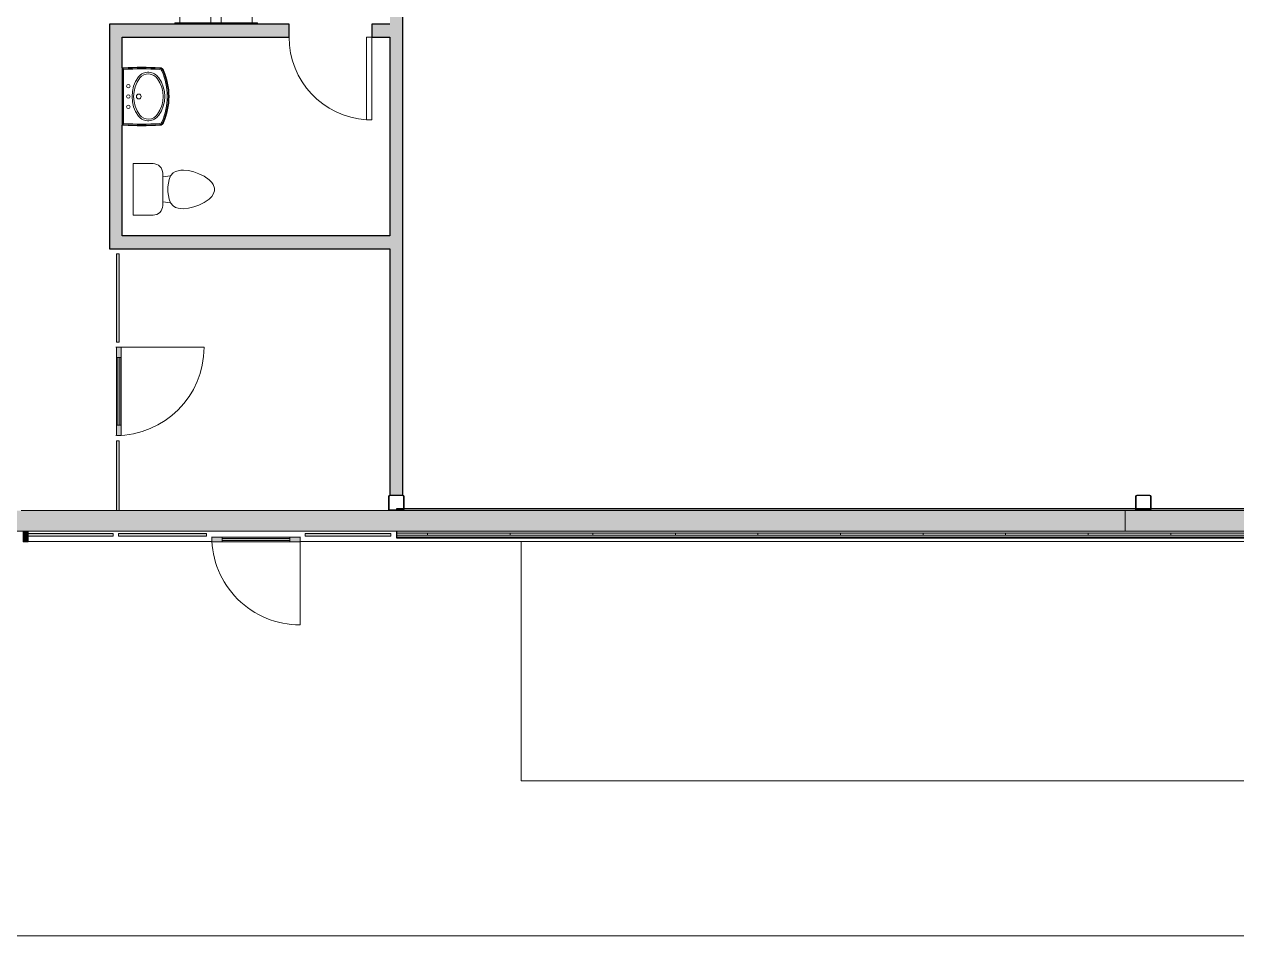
# Model space of a CAD drawing. Header units: inches. Extents: x 20461 to 27285, y -26063 to -19005.
# Drawn here: x 24099.7 to 24569.6, y -22952.1 to -22598.9 of the extents above; entities that cross this region are included whole.
import ezdxf

# ---------------------------------------------------------------- set-up
doc = ezdxf.new("R2010")
doc.units = ezdxf.units.IN
doc.header["$MEASUREMENT"] = 0
for name, color, linetype, lineweight in [('A-DOOR', 31, 'Continuous', 9), ('A-GLAZ-CURT', 52, 'Continuous', 9), ('A-GLAZ-CWMG', 51, 'Continuous', 9), ('A-WALL', 113, 'Continuous', 9), ('A-WALL-PATT', 111, 'Continuous', 25), ('C-BLDG-PADS', 91, 'Continuous', 9), ('C-TOPO', 7, 'Continuous', 9), ('Conc', 7, 'Continuous', 9), ('I-WALL', 2, 'Continuous', 9), ('L-SITE-WALL', 31, 'Continuous', 9), ('P-SANR-FIXT', 6, 'Continuous', 9), ('S-BEAM', 12, 'Continuous', 9), ('S-COLS', 52, 'Continuous', 9)]:
    doc.layers.add(name, color=color, linetype=linetype, lineweight=lineweight)

# ---------------------------------------------------------------- blocks, each defined once
blk = doc.blocks.new('HSS-Hollow Structural Section-Column - HSS6X6X1_4-V4-Site Plan - Phase 1')
at = {"layer": 'S-COLS', "lineweight": 15}
for p, q in [((-3, 2.534), (-3, -2.534)), ((-2.767, -2.534), (-2.767, 2.534)), ((2.534, 3), (-2.534, 3)), ((-2.534, 2.767), (2.534, 2.767)), ((2.767, 2.534), (2.767, -2.534)), ((3, -2.534), (3, 2.534)), ((2.534, -2.767), (-2.534, -2.767)), ((-2.534, -3), (2.534, -3))]:
    blk.add_line(p, q, dxfattribs=at)
for centre, radius, start, end in [((-2.534, 2.534), 0.466, 90, 180), ((-2.534, 2.534), 0.233, 90, 180), ((2.534, 2.534), 0.466, 360, 90), ((2.534, 2.534), 0.233, 0, 90), ((-2.534, -2.534), 0.466, 180, 270), ((-2.534, -2.534), 0.233, 180, 270), ((2.534, -2.534), 0.466, 270, 360), ((2.534, -2.534), 0.233, 270, 360)]:
    blk.add_arc(centre, radius, start, end, dxfattribs=at)
blk = doc.blocks.new('Girt_C - 8_D-767115-Site Plan - Phase 1')
at = {"layer": 'S-BEAM'}
for points in [[(24526.39, -22787.49), (24526.39, -22787.3), (22076.14, -22787.4), (22076.14, -22787.49), (24368.72, -22787.49)], [(24526.39, -22795.12), (24526.39, -22787.49), (22076.14, -22787.49), (22076.14, -22795.12), (24368.72, -22795.12)], [(24526.39, -22795.3), (24526.39, -22795.12), (22076.14, -22795.21), (22076.14, -22795.3), (24368.72, -22795.3)]]:
    blk.add_hatch(color=256, dxfattribs=at).paths.add_polyline_path(points, flags=0)
for p, q in [((24241.36, -22787.3), (24098.55, -22787.3)), ((24526.39, -22787.3), (24246.42, -22787.3)), ((24526.39, -22787.3), (24526.39, -22787.49)), ((24526.39, -22787.49), (24526.39, -22795.12)), ((22076.14, -22795.3), (24526.39, -22795.3)), ((24526.39, -22795.12), (24526.39, -22795.3))]:
    blk.add_line(p, q, dxfattribs=at)
blk = doc.blocks.new('Single-Flush - 32_ x 84_-460923-Site Plan - Phase 1')
at = {"layer": 'A-DOOR', "lineweight": 13}
for p, q in [((14, -2.5), (14, -34.5)), ((16, -2.5), (14, -2.5)), ((16, -2.5), (16, -34.5)), ((16, -34.5), (14, -34.5))]:
    blk.add_line(p, q, dxfattribs=at)
at = {"layer": 'A-DOOR'}
blk.add_arc((16, -2.5), 32.07, 180, 266.4241, dxfattribs=at)
blk = doc.blocks.new('Toilet-Domestic-3D - Toilet-Domestic-3D-461878-Site Plan - Phase 1')
at = {"layer": 'P-SANR-FIXT'}
for p, q in [((-9.98, 19.48), (9.98, 19.48)), ((-9.98, 11.75), (-9.98, 19.48)), ((9.98, 19.48), (9.98, 11.75)), ((-5.21, 5), (-6.4, 4)), ((6.25, 8.02), (-6.25, 8.02)), ((-4.86, 8.02), (-5.21, 5)), ((-3.84, 5.5), (-5.21, 5)), ((-1, 6), (-3.84, 5.5)), ((1, 6), (-1, 6)), ((3.84, 5.5), (1, 6)), ((5.21, 5), (3.84, 5.5)), ((4.86, 8.02), (5.21, 5)), ((6.4, 4), (5.21, 5)), ((-7.41, 1), (-7.5, 0)), ((-7.5, 0), (-7.33, -1.99)), ((-7.24, 2), (-7.41, 1)), ((-6.97, 3), (-7.24, 2)), ((-6.4, 4), (-6.97, 3)), ((6.97, 3), (6.4, 4)), ((7.24, 2), (6.97, 3)), ((7.41, 1), (7.24, 2)), ((7.33, -1.99), (7.5, 0)), ((7.5, 0), (7.41, 1)), ((-7.33, -1.99), (-6.79, -4)), ((-6.79, -4), (-6.06, -6)), ((6.06, -6), (6.79, -4)), ((6.79, -4), (7.33, -1.99)), ((-6.06, -6), (-5.13, -8)), ((-5.13, -8), (-3.74, -10)), ((3.74, -10), (5.13, -8)), ((5.13, -8), (6.06, -6)), ((-3.74, -10), (-2.74, -11)), ((-2.74, -11), (-1.87, -11.5)), ((-1.87, -11.5), (-0.5, -12)), ((-0.5, -12), (0.5, -12)), ((0.5, -12), (1.87, -11.5)), ((1.87, -11.5), (2.74, -11)), ((2.74, -11), (3.74, -10))]:
    blk.add_line(p, q, dxfattribs=at)
for centre, start, end in [((-6.25, 11.75), 180, 270), ((6.25, 11.75), 270, 360)]:
    blk.add_arc(centre, 3.73, start, end, dxfattribs=at)
blk = doc.blocks.new('Sink-Bathroom-Kohler-Pinoir-2035-8 - Vitreous_China-0-White-465379-Site Plan - Phase 1')
at = {"layer": 'P-SANR-FIXT'}
for p, q in [((24138.2, -22615.75), (24137.7, -22615.75)), ((24137.7, -22615.75), (24137.7, -22637.98)), ((24137.7, -22616), (24138.21, -22616)), ((24138.22, -22616.41), (24137.7, -22616.41)), ((24138.05, -22626.87), (24138.04, -22616.41)), ((24138.22, -22616.42), (24138.22, -22626.87)), ((24138.04, -22637.32), (24138.05, -22626.87)), ((24138.22, -22626.87), (24138.22, -22637.31)), ((24137.7, -22637.32), (24138.22, -22637.32)), ((24138.21, -22637.73), (24137.7, -22637.73)), ((24137.7, -22637.98), (24138.2, -22637.98))]:
    blk.add_line(p, q, dxfattribs=at)
for centre, radius, start, end in [((24145.23, -22722.1), 106.58, 86.22, 93.7835), ((24145.23, -22722.1), 106.33, 86.2146, 93.7881), ((24145.23, -22722.1), 105.91, 86.2045, 93.7955), ((24154.28, -22626.87), 12.82, 143.5725, 216.4275), ((24154.28, -22626.87), 12.18, 143.6508, 216.3492), ((24147.75, -22622.36), 4.9, 33.5514, 140.6366), ((24147.75, -22622.36), 4.26, 33.3558, 140.4225), ((24141.99, -22626.87), 12.2, 323.7683, 36.2317), ((24152.27, -22617.28), 0.862, 23.6698, 91.9217), ((24152.27, -22617.28), 1.28, 23.6698, 90.9035), ((24152.27, -22617.28), 1.53, 23.6698, 90.4943), ((24130.4, -22626.86), 24.74, 336.3302, 23.6698), ((24130.4, -22626.86), 25.15, 336.3274, 23.6698), ((24130.4, -22626.86), 25.41, 336.3258, 23.6698), ((24140.02, -22622.87), 0.69, 90, 270), ((24140.02, -22622.87), 0.69, 270, 90), ((24141.99, -22626.87), 11.57, 323.6931, 36.3069), ((24140.02, -22626.87), 0.69, 90, 270), ((24140.02, -22626.87), 0.69, 270, 90), ((24144.08, -22626.87), 0.934, 90, 270), ((24144.08, -22626.87), 0.934, 270, 90), ((24140.03, -22630.86), 0.692, 90, 270), ((24140.03, -22630.86), 0.692, 270, 90), ((24147.75, -22631.37), 4.26, 219.5775, 326.6442), ((24145.23, -22531.64), 106.58, 266.2165, 273.7817), ((24145.23, -22531.64), 106.33, 266.2119, 273.7865), ((24145.23, -22531.64), 105.91, 266.2045, 273.7955), ((24147.75, -22631.37), 4.9, 219.3634, 326.4486), ((24152.26, -22636.44), 0.875, 268.7073, 335.9447), ((24152.26, -22636.44), 1.29, 269.6035, 336.0123), ((24152.26, -22636.44), 1.54, 269.9655, 336.0395)]:
    blk.add_arc(centre, radius, start, end, dxfattribs=at)
blk = doc.blocks.new('Drinking_Fountain-Haws_Corporation-Wall_Mounted_1119 - 1119-477162-Site Plan - Phase 1')
at = {"layer": 'P-SANR-FIXT'}
for p, q in [((13.07, 19.62), (13.07, 4.82)), ((25.07, 4.82), (25.07, 19.62)), ((29.07, 13.87), (29.07, 4.82)), ((41.07, 4.82), (41.07, 13.87)), ((43.07, 4.82), (11.07, 4.82)), ((11.07, 4.82), (11.07, 4.32)), ((43.07, 4.32), (43.07, 4.82))]:
    blk.add_line(p, q, dxfattribs=at)
for centre, radius in [((22.94, 20.67), 0.625), ((19.07, 16.82), 1.13), ((38.94, 14.94), 0.625), ((35.07, 11.07), 1.13)]:
    blk.add_circle(centre, radius, dxfattribs=at)
for centre, radius, start, end in [((16.07, 19.62), 3, 97.5776, 180), ((19.07, -2.93), 25.75, 82.4224, 97.5776), ((22.07, 19.62), 3, 360, 82.4224), ((32.07, 13.87), 3, 97.5776, 180), ((35.07, -8.68), 25.75, 82.4224, 97.5776), ((38.07, 13.87), 3, 360, 82.4224)]:
    blk.add_arc(centre, radius, start, end, dxfattribs=at)
for centre, ratio in [((19.07, 17.95), 0.786373), ((35.07, 12.2), 0.786365)]:
    blk.add_ellipse(centre, major_axis=(-5.25, 0), ratio=ratio, dxfattribs=at)
blk = doc.blocks.new('HSS-Hollow Structural Section-Column - HSS6X6X1_4-V25-Site Plan - Phase 1')
at = {"layer": 'S-COLS', "lineweight": 15}
for p, q in [((-3, 2.534), (-3, -2.534)), ((-2.767, -2.534), (-2.767, 2.534)), ((2.534, 3), (-2.534, 3)), ((-2.534, 2.767), (2.534, 2.767)), ((2.767, 2.534), (2.767, -2.534)), ((3, -2.534), (3, 2.534)), ((2.534, -2.767), (-2.534, -2.767)), ((-2.534, -3), (2.534, -3))]:
    blk.add_line(p, q, dxfattribs=at)
for centre, radius, start, end in [((-2.534, 2.534), 0.466, 90, 180), ((-2.534, 2.534), 0.233, 90, 180), ((2.534, 2.534), 0.466, 360, 90), ((2.534, 2.534), 0.233, 0, 90), ((-2.534, -2.534), 0.466, 180, 270), ((-2.534, -2.534), 0.233, 180, 270), ((2.534, -2.534), 0.466, 270, 360), ((2.534, -2.534), 0.233, 270, 360)]:
    blk.add_arc(centre, radius, start, end, dxfattribs=at)
blk = doc.blocks.new('System Panel - Glazed-827441-Site Plan - Phase 1')
at = {"layer": 'A-GLAZ-CURT', "transparency": 33554649}
blk.add_hatch(color=256, dxfattribs=at).paths.add_polyline_path([(-16.59, -0.25), (-16.59, -1.25), (16.59, -1.25), (16.59, -0.25), (-3.35, -0.25)], flags=0)
at = {"layer": 'A-GLAZ-CURT'}
for p, q in [((16.59, -0.25), (-16.59, -0.25)), ((-16.59, -0.25), (-16.59, -1.25)), ((-16.59, -1.25), (-16.59, -0.25)), ((16.59, -0.25), (-16.59, -0.25)), ((-16.59, -1.25), (16.59, -1.25)), ((-16.59, -1.25), (16.59, -1.25)), ((16.59, -1.25), (16.59, -0.25)), ((16.59, -0.25), (16.59, -1.25))]:
    blk.add_line(p, q, dxfattribs=at)
blk = doc.blocks.new('Door_Single_Storefront - one-827442-Site Plan - Phase 1')
at = {"layer": 'A-DOOR'}
h = blk.add_hatch(color=256, dxfattribs=at)
h.paths.add_polyline_path([(-17.09375, 2), (-17.09375, 0.25), (-13.09375, 0.25), (-13.09375, 2)], flags=0)
h.paths.add_polyline_path([(13.09375, 2), (13.09375, 0.25), (17.09375, 0.25), (17.09375, 2)], flags=0)
h = blk.add_hatch(color=256, dxfattribs=at)
h.paths.add_polyline_path([(13.09375, 2), (-13.09375, 2), (-13.09375, 1.5), (13.09375, 1.5)], flags=0)
h.paths.add_polyline_path([(-11.00027, 0.75), (-13.09375, 0.75), (-13.09375, 0.25), (13.09375, 0.25), (13.09375, 0.75)], flags=0)
blk.add_hatch(color=256, dxfattribs=at).paths.add_polyline_path([(-11.00027, 1.5), (-13.09375, 1.5), (-13.09375, 0.75), (13.09375, 0.75), (13.09375, 1.5)], flags=0)
for p, q in [((-17.09375, 34.1875), (-17.09375, 0)), ((-13.09375, 2), (-17.09375, 2)), ((-17.09375, 2), (-17.09375, 0.25)), ((-17.09375, 0.25), (-13.09375, 0.25)), ((-13.09375, 0.25), (-13.09375, 2)), ((-13.09375, 2), (13.09375, 2)), ((13.09375, 1.5), (-13.09375, 1.5)), ((-13.09375, 1.5), (-13.09375, 0.75)), ((-13.09375, 0.75), (13.09375, 0.75)), ((13.09375, 0.25), (-13.09375, 0.25)), ((17.09375, 2), (13.09375, 2)), ((13.09375, 2), (13.09375, 0.25)), ((13.09375, 0.75), (13.09375, 1.5)), ((13.09375, 0.25), (17.09375, 0.25)), ((17.09375, 0.25), (17.09375, 2))]:
    blk.add_line(p, q, dxfattribs=at)
blk.add_arc((-17.09375, 0), 34.1875, 360, 90, dxfattribs=at)
blk = doc.blocks.new('System Panel - Glazed-827433-Site Plan - Phase 1')
at = {"layer": 'A-GLAZ-CURT', "transparency": 33554649}
blk.add_hatch(color=256, dxfattribs=at).paths.add_polyline_path([(-17.09, -0.25), (-17.09, -1.25), (17.09, -1.25), (17.09, -0.25)], flags=0)
at = {"layer": 'A-GLAZ-CURT'}
for p, q in [((17.09, -0.25), (-17.09, -0.25)), ((-17.09, -0.25), (-17.09, -1.25)), ((-17.09, -1.25), (-17.09, -0.25)), ((17.09, -0.25), (-17.09, -0.25)), ((-17.09, -1.25), (17.09, -1.25)), ((-17.09, -1.25), (17.09, -1.25)), ((17.09, -1.25), (17.09, -0.25)), ((17.09, -0.25), (17.09, -1.25))]:
    blk.add_line(p, q, dxfattribs=at)
blk = doc.blocks.new('System Panel - Glazed-827443-Site Plan - Phase 1')
at = {"layer": 'A-GLAZ-CURT', "transparency": 33554649}
blk.add_hatch(color=256, dxfattribs=at).paths.add_polyline_path([(-16.47, -0.25), (-16.47, -1.25), (16.47, -1.25), (16.47, -0.25)], flags=0)
at = {"layer": 'A-GLAZ-CURT'}
for p, q in [((16.47, -0.25), (-16.47, -0.25)), ((-16.47, -0.25), (-16.47, -1.25)), ((-16.47, -1.25), (-16.47, -0.25)), ((16.47, -0.25), (-16.47, -0.25)), ((-16.47, -1.25), (16.47, -1.25)), ((-16.47, -1.25), (16.47, -1.25)), ((16.47, -1.25), (16.47, -0.25)), ((16.47, -0.25), (16.47, -1.25))]:
    blk.add_line(p, q, dxfattribs=at)
blk = doc.blocks.new('Rectangular Mullion - Rectangular Mullion 1-827436-Site Plan - Phase 1')
at = {"layer": 'A-GLAZ-CWMG'}
blk.add_hatch(color=256, dxfattribs=at).paths.add_polyline_path([(-2, -2), (-2, 2), (0, 2), (0, -2)], flags=0)
at = {"layer": 'A-GLAZ-CWMG', "lineweight": 13}
for p, q in [((-2, 2), (0, 2)), ((-2, -2), (-2, 2)), ((0, 2), (0, -2)), ((0, -2), (-2, -2))]:
    blk.add_line(p, q, dxfattribs=at)
blk = doc.blocks.new('System Panel - Glazed-777745-Site Plan - Phase 1')
at = {"layer": 'A-GLAZ-CURT', "transparency": 33554649}
blk.add_hatch(color=256, dxfattribs=at).paths.add_polyline_path([(-10.47, -1.25), (16.59, -1.25), (16.59, -0.25), (-10.47, -0.25)], flags=0)
at = {"layer": 'A-GLAZ-CURT'}
for p, q in [((16.59, -0.25), (-10.5, -0.25)), ((16.59, -0.25), (-10.5, -0.25)), ((-10.5, -1.25), (16.59, -1.25)), ((-10.5, -1.25), (16.59, -1.25)), ((16.59, -1.25), (16.59, -0.25)), ((16.59, -0.25), (16.59, -1.25))]:
    blk.add_line(p, q, dxfattribs=at)
blk = doc.blocks.new('Door_Single_Storefront - one-777982-Site Plan - Phase 1')
at = {"layer": 'A-DOOR'}
h = blk.add_hatch(color=256, dxfattribs=at)
h.paths.add_polyline_path([(17.09375, 2), (13.09375, 2), (13.09375, 0.25), (17.09375, 0.25)], flags=0)
h.paths.add_polyline_path([(-13.09375, 0.25), (-13.09375, 2), (-17.09375, 2), (-17.09375, 0.25)], flags=0)
h = blk.add_hatch(color=256, dxfattribs=at)
h.paths.add_polyline_path([(13.09375, 0.25), (13.09375, 0.75), (-13.09375, 0.75), (-13.09375, 0.25)], flags=0)
h.paths.add_polyline_path([(13.09375, 2), (-13.09375, 2), (-13.09375, 1.5), (13.09375, 1.5)], flags=0)
blk.add_hatch(color=256, dxfattribs=at).paths.add_polyline_path([(13.09375, 1.5), (-13.09375, 1.5), (-13.09375, 0.75), (13.09375, 0.75)], flags=0)
for p, q in [((-17.09375, 34.1875), (-17.09375, 0)), ((-13.09375, 2), (-17.09375, 2)), ((-17.09375, 2), (-17.09375, 0.25)), ((-17.09375, 0.25), (-13.09375, 0.25)), ((-13.09375, 0.25), (-13.09375, 2)), ((-13.09375, 2), (13.09375, 2)), ((13.09375, 1.5), (-13.09375, 1.5)), ((-13.09375, 1.5), (-13.09375, 0.75)), ((-13.09375, 0.75), (13.09375, 0.75)), ((13.09375, 0.25), (-13.09375, 0.25)), ((17.09375, 2), (13.09375, 2)), ((13.09375, 2), (13.09375, 0.25)), ((13.09375, 0.75), (13.09375, 1.5)), ((13.09375, 0.25), (17.09375, 0.25)), ((17.09375, 0.25), (17.09375, 2))]:
    blk.add_line(p, q, dxfattribs=at)
blk.add_arc((-17.09375, 0), 34.1875, 360, 90, dxfattribs=at)
blk = doc.blocks.new('System Panel - Glazed-774301-Site Plan - Phase 1')
at = {"layer": 'A-GLAZ-CURT', "transparency": 33554649}
blk.add_hatch(color=256, dxfattribs=at).paths.add_polyline_path([(-17.09, -1.25), (17.09, -1.25), (17.09, -0.25), (-17.09, -0.25)], flags=0)
at = {"layer": 'A-GLAZ-CURT'}
for p, q in [((17.09, -0.25), (-17.09, -0.25)), ((-17.09, -0.25), (-17.09, -1.25)), ((-17.09, -1.25), (-17.09, -0.25)), ((17.09, -0.25), (-17.09, -0.25)), ((-17.09, -1.25), (17.09, -1.25)), ((-17.09, -1.25), (17.09, -1.25)), ((17.09, -1.25), (17.09, -0.25)), ((17.09, -0.25), (17.09, -1.25))]:
    blk.add_line(p, q, dxfattribs=at)

msp = doc.modelspace()

# ---------------------------------------------------------------- hatches: boundary and pattern name
at = {"layer": 'A-WALL-PATT', "lineweight": 9}
h = msp.add_hatch(dxfattribs=at)
h.set_pattern_fill('FP_8', color=256, style=0, pattern_type=2)
h.set_pattern_definition([(0, (0, 0), (0, 32), []), (90, (0, 0), (-32, 2e-15), [])])
h.paths.add_polyline_path([(24244.015225, -22796.80281), (25078.015225, -22796.80281), (25078.015225, -22796.05281), (24244.015225, -22796.05281)], flags=0)
at = {"layer": 'C-BLDG-PADS', "lineweight": 5}
h = msp.add_hatch(color=256, dxfattribs=at)
h.paths.add_polyline_path([(25803.765225, -22797.17781), (25834.015225, -22797.17781), (25834.015225, -22796.17781), (25803.765225, -22796.17781), (25803.765225, -22796.80281)], flags=0)
h.paths.add_polyline_path([(26281.202725, -22797.17781), (26281.515225, -22797.17781), (26281.515225, -22796.17781), (26271.390225, -22796.17781), (26271.390225, -22797.17781), (26281.20127, -22797.17781)], flags=0)
h.paths.add_polyline_path([(26160.827725, -22797.17781), (26160.827725, -22796.17781), (26126.640225, -22796.17781), (26126.640225, -22797.17781), (26127.640225, -22797.17781)], flags=0)
h.paths.add_polyline_path([(26090.452725, -22797.17781), (26124.640225, -22797.17781), (26124.640225, -22796.17781), (26090.452725, -22796.17781)], flags=0)
h.paths.add_polyline_path([(26197.015225, -22797.17781), (26197.015225, -22796.17781), (26162.827725, -22796.17781), (26162.827725, -22797.17781), (26163.214247, -22797.17781)], flags=0)
h.paths.add_polyline_path([(26016.077725, -22797.17781), (26016.077725, -22796.17781), (25983.015225, -22796.17781), (25983.015225, -22797.17781), (25994.980247, -22797.17781)], flags=0)
h.paths.add_polyline_path([(26233.202725, -22797.17781), (26233.202725, -22796.17781), (26199.015225, -22796.17781), (26199.015225, -22797.17781)], flags=0)
h.paths.add_polyline_path([(26269.390225, -22797.17781), (26269.390225, -22796.17781), (26235.202725, -22796.17781), (26235.202725, -22797.17781), (26266.890225, -22797.17781)], flags=0)
h.paths.add_polyline_path([(25080.015225, -22797.17781), (25110.265225, -22797.17781), (25110.265225, -22796.17781), (25080.015225, -22796.17781), (25080.015225, -22796.80281)], flags=0)
h.paths.add_polyline_path([(23584.265225, -22797.17781), (23614.515225, -22797.17781), (23614.515225, -22796.17781), (23584.265225, -22796.17781), (23584.265225, -22796.80281)], flags=0)
h.paths.add_polyline_path([(22812.265225, -22797.17781), (22842.515225, -22797.17781), (22842.515225, -22796.17781), (22812.265225, -22796.17781), (22812.265225, -22796.80281)], flags=0)
h.paths.add_polyline_path([(24208.577725, -22797.17781), (24241.765225, -22797.17781), (24241.765225, -22796.17781), (24208.577725, -22796.17781)], flags=0)
h.paths.add_polyline_path([(24170.390225, -22797.17781), (24170.390225, -22796.17781), (24136.202725, -22796.17781), (24136.202725, -22797.17781), (24144.406247, -22797.17781)], flags=0)
h.paths.add_polyline_path([(24101.265225, -22797.17781), (24134.202725, -22797.17781), (24134.202725, -22796.17781), (24101.265225, -22796.17781), (24101.265225, -22796.80281)], flags=0)
h.paths.add_polyline_path([(22069.452725, -22797.17781), (22095.765225, -22797.17781), (22095.765225, -22796.17781), (22061.577725, -22796.17781), (22061.577725, -22797.17781), (22068.995387, -22797.17781)], flags=0)
h.paths.add_polyline_path([(22206.327725, -22797.17781), (22240.515225, -22797.17781), (22240.515225, -22796.17781), (22206.327725, -22796.17781)], flags=0)
h.paths.add_polyline_path([(22421.452725, -22797.17781), (22421.452725, -22796.17781), (22387.265225, -22796.17781), (22387.265225, -22797.17781)], flags=0)
h.paths.add_polyline_path([(22456.515225, -22797.17781), (22456.515225, -22796.17781), (22423.452725, -22796.17781), (22423.452725, -22797.17781)], flags=0)
h.paths.add_polyline_path([(22097.765225, -22797.17781), (22131.952725, -22797.17781), (22131.952725, -22796.17781), (22097.765225, -22796.17781)], flags=0)
h.paths.add_polyline_path([(22242.515225, -22797.17781), (22276.702725, -22797.17781), (22276.702725, -22796.17781), (22242.515225, -22796.17781)], flags=0)
h.paths.add_polyline_path([(22278.702725, -22797.17781), (22312.890225, -22797.17781), (22312.890225, -22796.17781), (22278.702725, -22796.17781)], flags=0)
h.paths.add_polyline_path([(22204.327725, -22797.17781), (22204.327725, -22796.17781), (22170.140225, -22796.17781), (22170.140225, -22797.17781)], flags=0)
h.paths.add_polyline_path([(22314.890225, -22797.17781), (22349.077725, -22797.17781), (22349.077725, -22796.17781), (22314.890225, -22796.17781)], flags=0)
h.paths.add_polyline_path([(22385.265225, -22797.17781), (22385.265225, -22796.17781), (22351.077725, -22796.17781), (22351.077725, -22797.17781)], flags=0)
h.paths.add_polyline_path([(22133.952725, -22797.17781), (22168.140225, -22797.17781), (22168.140225, -22796.17781), (22133.952725, -22796.17781)], flags=0)
h.paths.add_polyline_path([(22059.765225, -22793.42781), (22060.765225, -22793.42781), (22060.765225, -22761.17781), (22059.765225, -22761.17781), (22059.765225, -22786.17781)], flags=0)
h.paths.add_polyline_path([(24135.452725, -22787.30281), (24136.452725, -22787.30281), (24136.452725, -22760.24031), (24135.452725, -22760.24031), (24135.452725, -22786.67781)], flags=0)
h.paths.add_polyline_path([(22059.765225, -22759.17781), (22060.765225, -22759.17781), (22060.765225, -22724.99031), (22059.765225, -22724.99031)], flags=0)
h.paths.add_polyline_path([(22059.765225, -22722.99031), (22060.765225, -22722.99031), (22060.765225, -22688.80281), (22059.765225, -22688.80281)], flags=0)
h.paths.add_polyline_path([(24136.452725, -22722.05281), (24136.452725, -22687.86531), (24135.452725, -22687.86531), (24135.452725, -22722.05281)], flags=0)
h.paths.add_polyline_path([(22059.765225, -22686.80281), (22060.765225, -22686.80281), (22060.765225, -22652.61531), (22059.765225, -22652.61531)], flags=0)
h.paths.add_polyline_path([(22059.765225, -22578.24031), (22060.765225, -22578.24031), (22060.765225, -22545.17781), (22059.765225, -22545.17781), (22059.765225, -22554.258645)], flags=0)
h.paths.add_polyline_path([(22059.765225, -22334.17781), (22060.765225, -22334.17781), (22060.765225, -22303.92781), (22059.765225, -22303.92781)], flags=0)
h.paths.add_polyline_path([(22059.765225, -21899.92781), (22060.765225, -21899.92781), (22060.765225, -21869.67781), (22059.765225, -21869.67781), (22059.765225, -21896.304645)], flags=0)
h.paths.add_polyline_path([(22060.765225, -21176.17781), (22060.765225, -21145.92781), (22059.765225, -21145.92781), (22059.765225, -21176.17781), (22060.140225, -21176.17781)], flags=0)
at = {"layer": 'I-WALL'}
for points in [[(24246.390225, -22781.30281), (24246.390225, -22368.67781), (24241.390225, -22368.67781), (24241.390225, -22781.30281)], [(24132.702725, -22680.86531), (24137.702725, -22680.86531), (24137.702725, -22598.86531), (24132.702725, -22598.86531), (24132.702725, -22637.984456)], [(24241.390225, -22685.86531), (24241.390225, -22680.86531), (24132.702725, -22680.86531), (24132.702725, -22685.86531), (24144.406247, -22685.86531)]]:
    msp.add_hatch(color=256, dxfattribs=at).paths.add_polyline_path(points, flags=0)
h = msp.add_hatch(color=256, dxfattribs=at)
h.paths.add_polyline_path([(24234.390225, -22603.86531), (24241.390225, -22603.86531), (24241.390225, -22598.86531), (24234.390225, -22598.86531)], flags=0)
h.paths.add_polyline_path([(24137.702725, -22603.86531), (24202.390225, -22603.86531), (24202.390225, -22598.86531), (24137.702725, -22598.86531)], flags=0)
at = {"layer": 'L-SITE-WALL', "lineweight": 5}
h = msp.add_hatch(color=256, dxfattribs=at)
h.paths.add_polyline_path([(24530.856225, -22787.30281), (24530.526714, -22787.166322), (24530.526714, -22786.911458), (24530.728793, -22787.06981)], flags=0)
h.paths.add_polyline_path([(24246.424225, -22787.30281), (24530.856225, -22787.30281), (24530.856225, -22787.06981), (24535.924225, -22787.06981), (24535.924225, -22787.30281), (24625.890225, -22787.30281), (24625.890225, -22786.67781), (24536.390225, -22786.67781), (24536.390225, -22786.83681), (24536.157225, -22786.824673), (24536.157225, -22786.67781), (24530.623225, -22786.67781), (24530.526714, -22786.83681), (24530.390225, -22786.834112), (24530.324365, -22786.67781), (24246.890225, -22786.67781), (24246.890225, -22786.83681), (24246.657225, -22786.83681), (24246.588981, -22786.67781), (24244.015225, -22786.67781), (24244.015225, -22787.06981), (24246.424225, -22787.06981), (24246.424225, -22787.298868)], flags=0)
h.paths.add_polyline_path([(24246.424225, -22787.30281), (24246.657225, -22786.964242), (24246.821981, -22787.001566), (24246.657225, -22787.206299), (24246.433782, -22787.298852)], flags=0)
h.paths.add_polyline_path([(24535.924225, -22787.30281), (24536.253737, -22786.911458), (24536.390225, -22786.83681), (24536.157225, -22787.206299)], flags=0)
h.paths.add_polyline_path([(24820.356225, -22787.30281), (24820.026714, -22787.166322), (24819.890225, -22786.83681), (24820.228793, -22787.06981)], flags=0)
h.paths.add_polyline_path([(24630.890225, -22787.30281), (24820.356225, -22787.30281), (24820.356225, -22787.06981), (24825.424225, -22787.06981), (24825.424225, -22787.30281), (24973.890225, -22787.30281), (24973.890225, -22786.67781), (24825.890225, -22786.67781), (24825.890225, -22786.83681), (24825.657225, -22786.83681), (24825.588981, -22786.67781), (24820.123225, -22786.67781), (24820.123225, -22786.83681), (24819.890225, -22786.83681), (24819.824365, -22786.67781), (24630.890225, -22786.67781)], flags=0)
h.paths.add_polyline_path([(24825.424225, -22787.30281), (24825.68718, -22786.94786), (24825.821981, -22787.001566), (24825.657225, -22787.206299), (24825.588981, -22787.234566)], flags=0)
h.paths.add_polyline_path([(25041.654247, -22787.30281), (25078.015225, -22787.30281), (25078.015225, -22786.67781), (24978.890225, -22786.67781), (24978.890225, -22787.30281)], flags=0)
for points in [[(24526.390225, -22795.30281), (24627.390225, -22795.20906), (24627.390225, -22787.30281), (24526.390225, -22787.39656), (24526.390225, -22795.27769)], [(24244.015225, -22796.05281), (25078.015225, -22796.05281), (25078.015225, -22795.30281), (24244.015225, -22795.30281)], [(24244.015225, -22797.67781), (25078.015225, -22797.67781), (25078.015225, -22796.80281), (24244.015225, -22796.80281)]]:
    msp.add_hatch(color=256, dxfattribs=at).paths.add_polyline_path(points, flags=0)
at = {"layer": 'L-SITE-WALL'}
msp.add_hatch(color=256, dxfattribs=at).paths.add_polyline_path([(24256.562247, -22797.92781), (25078.015225, -22797.92781), (25078.015225, -22797.67781), (24244.015225, -22797.67781), (24244.015225, -22797.92781)], flags=0)

# ---------------------------------------------------------------- linework, layer by layer
at = {"layer": 'A-WALL'}
for p, q in [((24530.856225, -22787.30281), (24526.390225, -22787.30281)), ((24627.390225, -22787.30281), (24535.924225, -22787.30281)), ((25078.015225, -22796.05281), (24244.015225, -22796.05281)), ((25078.015225, -22796.80281), (24244.015225, -22796.80281)), ((25078.015225, -22797.67781), (24244.015225, -22797.67781)), ((24627.390225, -22795.30281), (24526.390225, -22795.30281))]:
    msp.add_line(p, q, dxfattribs=at)
at = {"layer": 'C-BLDG-PADS'}
for p, q in [((24101.265225, -22799.30281), (24172.390225, -22799.30281)), ((24206.577725, -22799.30281), (25981.015225, -22799.30281))]:
    msp.add_line(p, q, dxfattribs=at)
at = {"layer": 'C-TOPO'}
for p, q in [((24172.390225, -22799.302734), (24101.265225, -22799.302734)), ((25981.015225, -22799.302734), (24206.577725, -22799.302734))]:
    msp.add_line(p, q, dxfattribs=at)
at = {"layer": 'Conc'}
for p, q in [((24292.265225, -22892.067479), (24292.265225, -22799.42781)), ((24292.265225, -22892.067479), (25981.015225, -22892.067479)), ((26285.490625, -22952.067479), (21911.235225, -22952.067479))]:
    msp.add_line(p, q, dxfattribs=at)
at = {"layer": 'I-WALL', "lineweight": 25}
for p, q in [((24246.390225, -22781.30281), (24246.390225, -22368.67781)), ((24132.702725, -22598.86531), (24132.702725, -22685.86531)), ((24202.390225, -22598.86531), (24132.702725, -22598.86531)), ((24202.390225, -22603.86531), (24202.390225, -22598.86531)), ((24241.390225, -22598.86531), (24234.390225, -22598.86531)), ((24234.390225, -22598.86531), (24234.390225, -22603.86531)), ((24137.702725, -22615.746165), (24137.702725, -22603.86531)), ((24137.702725, -22603.86531), (24202.390225, -22603.86531)), ((24234.390225, -22603.86531), (24241.390225, -22603.86531)), ((24241.390225, -22603.86531), (24241.390225, -22680.86531)), ((24137.702725, -22680.86531), (24137.702725, -22637.984456)), ((24241.390225, -22680.86531), (24137.702725, -22680.86531)), ((24132.702725, -22685.86531), (24241.390225, -22685.86531)), ((24241.390225, -22685.86531), (24241.390225, -22781.30281))]:
    msp.add_line(p, q, dxfattribs=at)
at = {"layer": 'L-SITE-WALL', "lineweight": 25}
for p, q in [((24246.664535, -22786.67781), (24244.015225, -22786.67781)), ((24244.015225, -22786.67781), (24244.015225, -22787.06981)), ((24530.390225, -22786.67781), (24246.890225, -22786.67781)), ((24536.164535, -22786.67781), (24530.615915, -22786.67781)), ((24625.890225, -22786.67781), (24536.390225, -22786.67781)), ((24244.015225, -22795.27769), (24244.015225, -22797.92781)), ((24244.015225, -22797.92781), (25078.015225, -22797.92781))]:
    msp.add_line(p, q, dxfattribs=at)

# ---------------------------------------------------------------- block references
at = {"layer": 'A-DOOR'}
msp.add_blockref('Single-Flush - 32_ x 84_-460923-Site Plan - Phase 1', (24218.390225, -22601.36531), dxfattribs=at)
for name, p, rotation in [('Door_Single_Storefront - one-777982-Site Plan - Phase 1', (24135.202725, -22741.14656), 270), ('Door_Single_Storefront - one-827442-Site Plan - Phase 1', (24189.483975, -22797.42781), 180)]:
    msp.add_blockref(name, p, dxfattribs=dict(at, rotation=rotation))
at = {"layer": 'A-GLAZ-CURT'}
for name, p, rotation in [('System Panel - Glazed-774301-Site Plan - Phase 1', (24135.202725, -22704.95906), 90), ('System Panel - Glazed-777745-Site Plan - Phase 1', (24135.202725, -22776.83406), 90), ('System Panel - Glazed-827443-Site Plan - Phase 1', (24117.733975, -22797.42781), 180), ('System Panel - Glazed-827433-Site Plan - Phase 1', (24153.296475, -22797.42781), 180), ('System Panel - Glazed-827441-Site Plan - Phase 1', (24225.171475, -22797.42781), 180)]:
    msp.add_blockref(name, p, dxfattribs=dict(at, rotation=rotation))
at = {"layer": 'A-GLAZ-CWMG', "extrusion": (0, 0, -1)}
msp.add_blockref('Rectangular Mullion - Rectangular Mullion 1-827436-Site Plan - Phase 1', (-24099.265225, -22797.42781), dxfattribs=at)
at = {"layer": 'P-SANR-FIXT'}
for name, p in [('Drinking_Fountain-Haws_Corporation-Wall_Mounted_1119 - 1119-477162-Site Plan - Phase 1', (24146.97125, -22603.18531)), ('Sink-Bathroom-Kohler-Pinoir-2035-8 - Vitreous_China-0-White-465379-Site Plan - Phase 1', (0, 0))]:
    msp.add_blockref(name, p, dxfattribs=at)
at = {"layer": 'P-SANR-FIXT', "rotation": 89.99999999999991}
msp.add_blockref('Toilet-Domestic-3D - Toilet-Domestic-3D-461878-Site Plan - Phase 1', (24161.366447, -22662.86531), dxfattribs=at)
at = {"layer": 'S-BEAM'}
msp.add_blockref('Girt_C - 8_D-767115-Site Plan - Phase 1', (0, 0), dxfattribs=at)
at = {"layer": 'S-COLS', "rotation": 180}
for name, p in [('HSS-Hollow Structural Section-Column - HSS6X6X1_4-V4-Site Plan - Phase 1', (24243.890225, -22784.30281)), ('HSS-Hollow Structural Section-Column - HSS6X6X1_4-V25-Site Plan - Phase 1', (24533.390225, -22784.30281))]:
    msp.add_blockref(name, p, dxfattribs=at)

doc.saveas('drawing.dxf')
